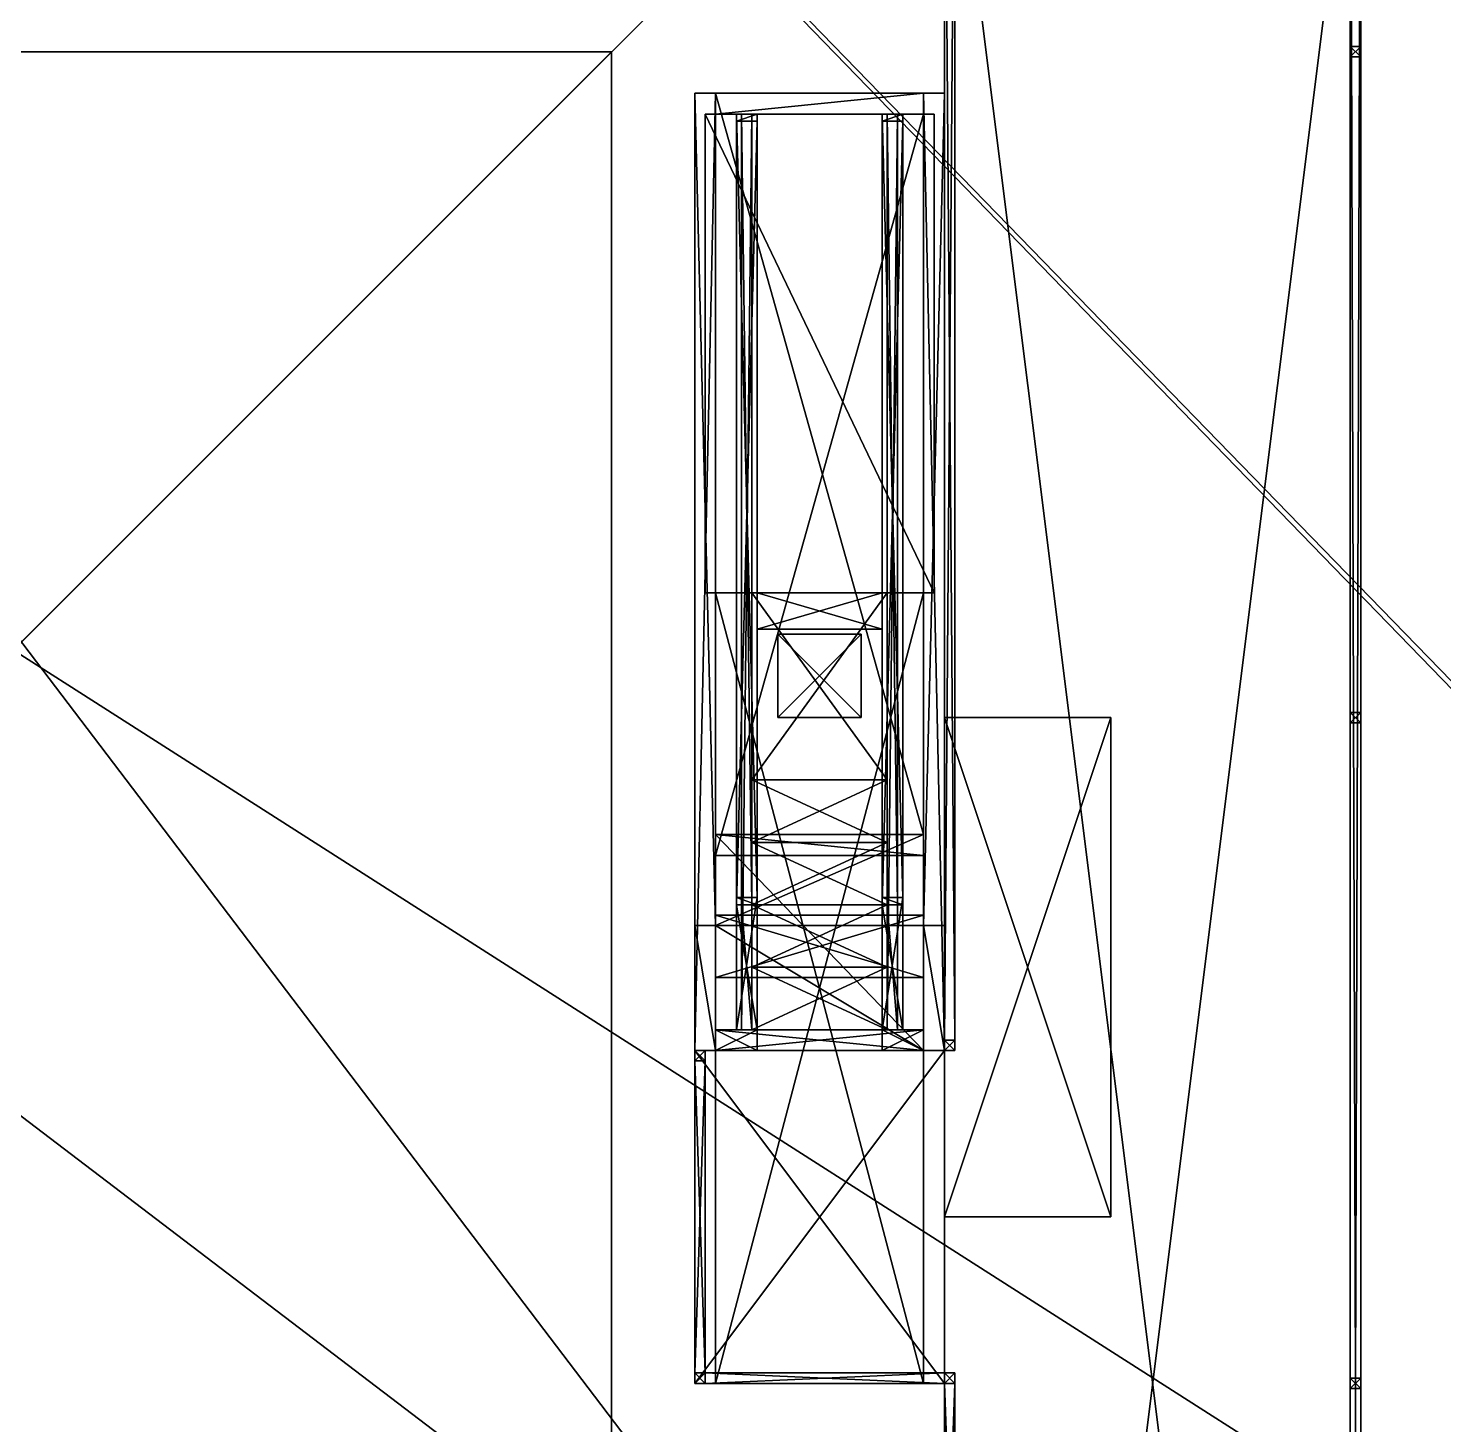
# Model space of a CAD drawing. Extents: x -6144 to 9632, y -5120 to 9632.
# Drawn here: x -736 to -192, y -2576 to -2039 of the extents above; entities that cross this region are included whole.
import ezdxf

# ---------------------------------------------------------------- set-up
doc = ezdxf.new("R2010")
doc.units = 0

msp = doc.modelspace()

# ---------------------------------------------------------------- meshes
at = {"layer": 'OBJECT001', "color": 50}
mesh = msp.add_polyface(dxfattribs=at)
corners = [(-2233, -1429, 4992), (-2233, -1429, -10688), (-2155, -1351, -10688), (-2155, -1351, 4992), (-2155, -3769, 4992), (-2155, -3769, -10688), (-2233, -3691, -10688), (-2233, -3691, 4992), (185, -3691, 4992), (185, -3691, -10688), (107, -3769, -10688), (107, -3769, 4992), (107, -1351, 4992), (107, -1351, -10688), (185, -1429, -10688), (185, -1429, 4992)]
mesh.append_faces([[corners[k] for k in face] for face in [(1, 3, 0), (5, 7, 4), (9, 11, 8), (13, 15, 12), (6, 0, 7), (14, 8, 15), (10, 4, 11), (2, 12, 3), (1, 13, 2), (11, 15, 8)]], dxfattribs={"vtx0": -1})
mesh.append_faces([[corners[k] for k in face] for face in [(1, 5, 10), (1, 10, 9), (1, 9, 14), (1, 14, 13), (11, 7, 0), (11, 0, 3), (11, 3, 12), (11, 12, 15)]], dxfattribs={"vtx0": -1, "vtx2": -1})
mesh.append_faces([[corners[k] for k in face] for face in [(1, 2, 3), (5, 6, 7), (9, 10, 11), (13, 14, 15), (6, 1, 0), (14, 9, 8), (10, 5, 4), (2, 13, 12), (1, 6, 5), (11, 4, 7)]], dxfattribs={"vtx2": -1})
at = {"layer": 'OBJECT094', "color": 50}
mesh = msp.add_polyface(dxfattribs=at)
corners = [(-392, -2349, 5389), (-472, -2349, 5389), (-472, -2432, 5389), (-392, -2432, 5389), (-472, -2432, 5389.105957), (-472, -2384, 5424), (-392, -2384, 5424), (-392, -2432, 5389.109863)]
mesh.append_faces([[corners[k] for k in face] for face in [(1, 3, 0), (5, 7, 4), (0, 5, 1), (1, 4, 2), (3, 6, 0), (2, 7, 3)]], dxfattribs={"vtx0": -1})
mesh.append_faces([[corners[k] for k in face] for face in [(1, 2, 3), (5, 6, 7), (0, 6, 5), (1, 5, 4), (3, 7, 6), (2, 4, 7)]], dxfattribs={"vtx2": -1})
at = {"layer": 'OBJECT095', "color": 50}
mesh = msp.add_polyface(dxfattribs=at)
corners = [(-480, -2432, 5389.105469), (-480, -2432, 5104), (-480, -2064, 5104), (-480, -2384, 5424), (-472, -2064, 5104), (-472, -2432, 5104), (-472, -2432, 5389.109375), (-472, -2384, 5424)]
mesh.append_faces([[corners[k] for k in face] for face in [(1, 3, 0), (5, 7, 4), (5, 0, 6), (1, 4, 2), (3, 6, 0), (2, 7, 3)]], dxfattribs={"vtx0": -1})
mesh.append_faces([[corners[k] for k in face] for face in [(1, 2, 3), (5, 6, 7), (5, 1, 0), (1, 5, 4), (3, 7, 6), (2, 4, 7)]], dxfattribs={"vtx2": -1})
at = {"layer": 'OBJECT096', "color": 50}
mesh = msp.add_polyface(dxfattribs=at)
corners = [(-384, -2064, 5104), (-392, -2064, 5104), (-392, -2432, 5104), (-384, -2432, 5104), (-392, -2432, 5389.106445), (-392, -2384, 5424), (-384, -2384, 5424), (-384, -2432, 5389.110352)]
mesh.append_faces([[corners[k] for k in face] for face in [(1, 3, 0), (5, 7, 4), (0, 5, 1), (1, 4, 2), (3, 6, 0), (2, 7, 3)]], dxfattribs={"vtx0": -1})
mesh.append_faces([[corners[k] for k in face] for face in [(1, 2, 3), (5, 6, 7), (0, 6, 5), (1, 5, 4), (3, 7, 6), (2, 4, 7)]], dxfattribs={"vtx2": -1})
at = {"layer": 'OBJECT097', "color": 50}
mesh = msp.add_polyface(dxfattribs=at)
corners = [(-472, -2072, 5104), (-472, -2064, 5104), (-472, -2349, 5389), (-472, -2357, 5389), (-392, -2064, 5104), (-392, -2072, 5104), (-392, -2357, 5389), (-392, -2349, 5389)]
mesh.append_faces([[corners[k] for k in face] for face in [(1, 3, 0), (5, 7, 4), (0, 4, 1), (2, 6, 3), (1, 7, 2), (5, 3, 6)]], dxfattribs={"vtx0": -1})
mesh.append_faces([[corners[k] for k in face] for face in [(1, 2, 3), (5, 6, 7), (0, 5, 4), (2, 7, 6), (1, 4, 7), (5, 0, 3)]], dxfattribs={"vtx2": -1})
at = {"layer": 'OBJECT098', "color": 50}
mesh = msp.add_polyface(dxfattribs=at)
corners = [(-388, -2072, 5104), (-476, -2072, 5104), (-476, -2256, 5104), (-388, -2256, 5104), (-476, -2256, 5288), (-388, -2256, 5288)]
mesh.append_faces([[corners[k] for k in face] for face in [(1, 4, 2), (0, 3, 5)]])
mesh.append_faces([[corners[k] for k in face] for face in [(1, 3, 0), (1, 5, 4), (2, 5, 3)]], dxfattribs={"vtx0": -1})
mesh.append_faces([[corners[k] for k in face] for face in [(1, 2, 3), (1, 0, 5), (2, 4, 5)]], dxfattribs={"vtx2": -1})
at = {"layer": 'OBJECT099', "color": 50}
mesh = msp.add_polyface(dxfattribs=at)
corners = [(-472, -2432, 5280), (-472, -2432, 5104), (-472, -2424, 5104), (-472, -2424, 5280), (-392, -2424, 5280), (-392, -2424, 5104), (-392, -2432, 5104), (-392, -2432, 5280)]
mesh.append_faces([[corners[k] for k in face] for face in [(1, 3, 0), (5, 7, 4), (6, 0, 7), (2, 4, 3), (1, 5, 2), (3, 7, 0)]], dxfattribs={"vtx0": -1})
mesh.append_faces([[corners[k] for k in face] for face in [(1, 2, 3), (5, 6, 7), (6, 1, 0), (2, 5, 4), (1, 6, 5), (3, 4, 7)]], dxfattribs={"vtx2": -1})
at = {"layer": 'OBJECT1001', "color": 50}
mesh = msp.add_polyface(dxfattribs=at)
corners = [(-458, -2376, 5248), (-458, -2376, 5224), (-458, -2352, 5224), (-458, -2352, 5248), (-406, -2352, 5248), (-406, -2352, 5224), (-406, -2376, 5224), (-406, -2376, 5248)]
mesh.append_faces([[corners[k] for k in face] for face in [(1, 3, 0), (5, 7, 4), (6, 0, 7), (2, 4, 3), (1, 5, 2), (3, 7, 0)]], dxfattribs={"vtx0": -1})
mesh.append_faces([[corners[k] for k in face] for face in [(1, 2, 3), (5, 6, 7), (6, 1, 0), (2, 5, 4), (1, 6, 5), (3, 4, 7)]], dxfattribs={"vtx2": -1})
at = {"layer": 'OBJECT1013', "color": 50}
mesh = msp.add_polyface(dxfattribs=at)
corners = [(-464, -2424, 5326), (-464, -2424, 5324), (-464, -2373.236816, 5324), (-464, -2376, 5326), (-456, -2373.242188, 5324), (-456, -2424, 5324), (-456, -2424, 5326), (-456, -2376, 5326)]
mesh.append_faces([[corners[k] for k in face] for face in [(1, 3, 0), (5, 7, 4), (5, 0, 6), (1, 4, 2), (3, 6, 0), (2, 7, 3)]], dxfattribs={"vtx0": -1})
mesh.append_faces([[corners[k] for k in face] for face in [(1, 2, 3), (5, 6, 7), (5, 1, 0), (1, 5, 4), (3, 7, 6), (2, 4, 7)]], dxfattribs={"vtx2": -1})
at = {"layer": 'OBJECT1065', "color": 50}
mesh = msp.add_polyface(dxfattribs=at)
corners = [(-384, -2428, 5312), (-384, -2428, 5280), (-384, -1920, 5280), (-384, -1920, 5312), (-380, -1920, 5312), (-380, -1920, 5280), (-380, -2428, 5280), (-380, -2428, 5312)]
mesh.append_faces([[corners[k] for k in face] for face in [(1, 3, 0), (5, 7, 4), (6, 0, 7), (2, 4, 3), (1, 5, 2), (3, 7, 0)]], dxfattribs={"vtx0": -1})
mesh.append_faces([[corners[k] for k in face] for face in [(1, 2, 3), (5, 6, 7), (6, 1, 0), (2, 5, 4), (1, 6, 5), (3, 4, 7)]], dxfattribs={"vtx2": -1})
at = {"layer": 'OBJECT1176', "color": 50}
mesh = msp.add_polyface(dxfattribs=at)
corners = [(-480, -2556, 5104), (-480, -2560, 5104), (-476, -2560, 5104), (-476, -2556, 5104), (-480, -2560, 5316), (-480, -2556, 5316), (-476, -2556, 5316), (-476, -2560, 5316)]
mesh.append_faces([[corners[k] for k in face] for face in [(1, 3, 0), (5, 7, 4), (0, 4, 1), (2, 6, 3), (1, 7, 2), (3, 5, 0)]], dxfattribs={"vtx0": -1})
mesh.append_faces([[corners[k] for k in face] for face in [(1, 2, 3), (5, 6, 7), (0, 5, 4), (2, 7, 6), (1, 4, 7), (3, 6, 5)]], dxfattribs={"vtx2": -1})
at = {"layer": 'OBJECT1178', "color": 50}
mesh = msp.add_polyface(dxfattribs=at)
corners = [(-476, -2560, 5312), (-476, -2560, 5280), (-476, -2556, 5280), (-476, -2556, 5312), (-384, -2556, 5312), (-384, -2556, 5280), (-384, -2560, 5280), (-384, -2560, 5312)]
mesh.append_faces([[corners[k] for k in face] for face in [(1, 3, 0), (5, 7, 4), (6, 0, 7), (2, 4, 3), (1, 5, 2), (3, 7, 0)]], dxfattribs={"vtx0": -1})
mesh.append_faces([[corners[k] for k in face] for face in [(1, 2, 3), (5, 6, 7), (6, 1, 0), (2, 5, 4), (1, 6, 5), (3, 4, 7)]], dxfattribs={"vtx2": -1})
at = {"layer": 'OBJECT1181', "color": 50}
mesh = msp.add_polyface(dxfattribs=at)
corners = [(-480, -2436, 5316), (-480, -2436, 5280), (-480, -2432, 5280), (-480, -2432, 5316), (-476, -2432, 5316), (-476, -2432, 5280), (-476, -2436, 5280), (-476, -2436, 5316)]
mesh.append_faces([[corners[k] for k in face] for face in [(1, 3, 0), (5, 7, 4), (6, 0, 7), (2, 4, 3), (1, 5, 2), (3, 7, 0)]], dxfattribs={"vtx0": -1})
mesh.append_faces([[corners[k] for k in face] for face in [(1, 2, 3), (5, 6, 7), (6, 1, 0), (2, 5, 4), (1, 6, 5), (3, 4, 7)]], dxfattribs={"vtx2": -1})
at = {"layer": 'OBJECT1236', "color": 50}
mesh = msp.add_polyface(dxfattribs=at)
corners = [(-472, -2432, 5389), (-472, -2432, 5376), (-472, -2424, 5376), (-472, -2424, 5389), (-392, -2424, 5389), (-392, -2424, 5376), (-392, -2432, 5376), (-392, -2432, 5389)]
mesh.append_faces([[corners[k] for k in face] for face in [(1, 3, 0), (5, 7, 4), (6, 0, 7), (2, 4, 3), (1, 5, 2), (3, 7, 0)]], dxfattribs={"vtx0": -1})
mesh.append_faces([[corners[k] for k in face] for face in [(1, 2, 3), (5, 6, 7), (6, 1, 0), (2, 5, 4), (1, 6, 5), (3, 4, 7)]], dxfattribs={"vtx2": -1})
at = {"layer": 'OBJECT1237', "color": 50}
mesh = msp.add_polyface(dxfattribs=at)
corners = [(-476, -2556, 5280), (-480, -2556, 5280), (-480, -2556, 5312), (-476, -2556, 5312), (-480, -2436, 5280), (-476, -2436, 5280), (-476, -2436, 5312), (-480, -2436, 5312)]
mesh.append_faces([[corners[k] for k in face] for face in [(1, 3, 0), (5, 7, 4), (4, 0, 5), (2, 6, 3), (1, 7, 2), (5, 3, 6)]], dxfattribs={"vtx0": -1})
mesh.append_faces([[corners[k] for k in face] for face in [(1, 2, 3), (5, 6, 7), (4, 1, 0), (2, 7, 6), (1, 4, 7), (5, 0, 3)]], dxfattribs={"vtx2": -1})
at = {"layer": 'OBJECT1251', "color": 50}
mesh = msp.add_polyface(dxfattribs=at)
corners = [(-228, -2046, 5104), (-228, -2050, 5104), (-224, -2050, 5104), (-224, -2046, 5104), (-228, -2050, 5316), (-228, -2046, 5316), (-224, -2046, 5316), (-224, -2050, 5316)]
mesh.append_faces([[corners[k] for k in face] for face in [(1, 3, 0), (5, 7, 4), (0, 4, 1), (2, 6, 3), (1, 7, 2), (3, 5, 0)]], dxfattribs={"vtx0": -1})
mesh.append_faces([[corners[k] for k in face] for face in [(1, 2, 3), (5, 6, 7), (0, 5, 4), (2, 7, 6), (1, 4, 7), (3, 6, 5)]], dxfattribs={"vtx2": -1})
at = {"layer": 'OBJECT1271', "color": 50}
mesh = msp.add_polyface(dxfattribs=at)
corners = [(-408, -2074.757813, 5106), (-408, -2072, 5106), (-408, -2373.242188, 5324), (-408, -2376, 5324), (-400, -2072, 5106), (-400, -2074.757813, 5106), (-400, -2376, 5324), (-400, -2373.23877, 5324)]
mesh.append_faces([[corners[k] for k in face] for face in [(1, 3, 0), (5, 7, 4), (0, 4, 1), (2, 6, 3), (3, 5, 0), (1, 7, 2)]], dxfattribs={"vtx0": -1})
mesh.append_faces([[corners[k] for k in face] for face in [(1, 2, 3), (5, 6, 7), (0, 5, 4), (2, 7, 6), (3, 6, 5), (1, 4, 7)]], dxfattribs={"vtx2": -1})
at = {"layer": 'OBJECT1282', "color": 50}
mesh = msp.add_polyface(dxfattribs=at)
corners = [(-392, -2432, 5280), (-408, -2432, 5280), (-408, -2432, 5376), (-392, -2432, 5376), (-408, -2424, 5280), (-392, -2424, 5280), (-392, -2424, 5376), (-408, -2424, 5376)]
mesh.append_faces([[corners[k] for k in face] for face in [(1, 3, 0), (5, 7, 4), (4, 0, 5), (2, 6, 3), (1, 7, 2), (5, 3, 6)]], dxfattribs={"vtx0": -1})
mesh.append_faces([[corners[k] for k in face] for face in [(1, 2, 3), (5, 6, 7), (4, 1, 0), (2, 7, 6), (1, 4, 7), (5, 0, 3)]], dxfattribs={"vtx2": -1})
at = {"layer": 'OBJECT1308', "color": 50}
mesh = msp.add_polyface(dxfattribs=at)
corners = [(-462, -2424, 5324), (-462, -2424, 5104), (-462, -2072, 5104), (-462, -2376, 5324), (-458, -2072, 5104), (-458, -2424, 5104), (-458, -2424, 5324), (-458, -2376, 5324)]
mesh.append_faces([[corners[k] for k in face] for face in [(1, 3, 0), (5, 7, 4), (5, 0, 6), (1, 4, 2), (3, 6, 0), (2, 7, 3)]], dxfattribs={"vtx0": -1})
mesh.append_faces([[corners[k] for k in face] for face in [(1, 2, 3), (5, 6, 7), (5, 1, 0), (1, 5, 4), (3, 7, 6), (2, 4, 7)]], dxfattribs={"vtx2": -1})
at = {"layer": 'OBJECT1309', "color": 50}
mesh = msp.add_polyface(dxfattribs=at)
corners = [(-458, -2376, 5240), (-458, -2400, 5240), (-406, -2400, 5240), (-406, -2376, 5240), (-458, -2400, 5264), (-458, -2376, 5264), (-406, -2376, 5264), (-406, -2400, 5264)]
mesh.append_faces([[corners[k] for k in face] for face in [(1, 3, 0), (5, 7, 4), (0, 4, 1), (2, 6, 3), (1, 7, 2), (3, 5, 0)]], dxfattribs={"vtx0": -1})
mesh.append_faces([[corners[k] for k in face] for face in [(1, 2, 3), (5, 6, 7), (0, 5, 4), (2, 7, 6), (1, 4, 7), (3, 6, 5)]], dxfattribs={"vtx2": -1})
at = {"layer": 'OBJECT1316', "color": 50}
mesh = msp.add_polyface(dxfattribs=at)
corners = [(-458, -2424, 5280), (-458, -2424, 5256), (-458, -2400, 5256), (-458, -2400, 5280), (-406, -2400, 5280), (-406, -2400, 5256), (-406, -2424, 5256), (-406, -2424, 5280)]
mesh.append_faces([[corners[k] for k in face] for face in [(1, 3, 0), (5, 7, 4), (6, 0, 7), (2, 4, 3), (1, 5, 2), (3, 7, 0)]], dxfattribs={"vtx0": -1})
mesh.append_faces([[corners[k] for k in face] for face in [(1, 2, 3), (5, 6, 7), (6, 1, 0), (2, 5, 4), (1, 6, 5), (3, 4, 7)]], dxfattribs={"vtx2": -1})
at = {"layer": 'OBJECT1366', "color": 50}
mesh = msp.add_polyface(dxfattribs=at)
corners = [(-458, -2352, 5232), (-458, -2352, 5208), (-458, -2328, 5208), (-458, -2328, 5232), (-406, -2328, 5232), (-406, -2328, 5208), (-406, -2352, 5208), (-406, -2352, 5232)]
mesh.append_faces([[corners[k] for k in face] for face in [(1, 3, 0), (5, 7, 4), (6, 0, 7), (2, 4, 3), (1, 5, 2), (3, 7, 0)]], dxfattribs={"vtx0": -1})
mesh.append_faces([[corners[k] for k in face] for face in [(1, 2, 3), (5, 6, 7), (6, 1, 0), (2, 5, 4), (1, 6, 5), (3, 4, 7)]], dxfattribs={"vtx2": -1})
at = {"layer": 'OBJECT1422', "color": 50}
mesh = msp.add_polyface(dxfattribs=at)
corners = [(-384, -1920, 5312), (-380, -1920, 5312), (-380, -1920, 5316), (-384, -1920, 5316), (-384, -2428, 5312), (-380, -2428, 5312), (-384, -2428, 5316), (-380, -2428, 5316)]
mesh.append_faces([[corners[k] for k in face] for face in [(1, 3, 0), (0, 5, 1), (3, 7, 6), (0, 6, 4), (1, 7, 2), (4, 7, 5)]], dxfattribs={"vtx0": -1})
mesh.append_faces([[corners[k] for k in face] for face in [(1, 2, 3), (0, 4, 5), (3, 2, 7), (0, 3, 6), (1, 5, 7), (4, 6, 7)]], dxfattribs={"vtx2": -1})
at = {"layer": 'OBJECT1429', "color": 50}
mesh = msp.add_polyface(dxfattribs=at)
corners = [(-224, -1871, 5316), (-224, -1871, 5312), (-224, -3249, 5312), (-224, -3249, 5316), (-228, -3249, 5312), (-228, -3249, 5316), (-228, -1871, 5312), (-228, -1871, 5316)]
mesh.append_faces([[corners[k] for k in face] for face in [(1, 3, 0), (2, 5, 3), (1, 7, 6), (2, 6, 4), (0, 5, 7), (4, 7, 5)]], dxfattribs={"vtx0": -1})
mesh.append_faces([[corners[k] for k in face] for face in [(1, 2, 3), (2, 4, 5), (1, 0, 7), (2, 1, 6), (0, 3, 5), (4, 6, 7)]], dxfattribs={"vtx2": -1})
at = {"layer": 'OBJECT1472', "color": 50}
mesh = msp.add_polyface(dxfattribs=at)
corners = [(-406, -2424, 5324), (-406, -2424, 5104), (-406, -2072, 5104), (-406, -2376, 5324), (-402, -2072, 5104), (-402, -2424, 5104), (-402, -2424, 5324), (-402, -2376, 5324)]
mesh.append_faces([[corners[k] for k in face] for face in [(1, 3, 0), (5, 7, 4), (5, 0, 6), (1, 4, 2), (3, 6, 0), (2, 7, 3)]], dxfattribs={"vtx0": -1})
mesh.append_faces([[corners[k] for k in face] for face in [(1, 2, 3), (5, 6, 7), (5, 1, 0), (1, 5, 4), (3, 7, 6), (2, 4, 7)]], dxfattribs={"vtx2": -1})
at = {"layer": 'OBJECT1494', "color": 50}
mesh = msp.add_polyface(dxfattribs=at)
corners = [(-228, -2306, 5316), (-228, -2306, 5104), (-228, -2302, 5104), (-228, -2302, 5316), (-224, -2302, 5316), (-224, -2302, 5104), (-224, -2306, 5104), (-224, -2306, 5316)]
mesh.append_faces([[corners[k] for k in face] for face in [(1, 3, 0), (5, 7, 4), (6, 0, 7), (2, 4, 3), (1, 5, 2), (3, 7, 0)]], dxfattribs={"vtx0": -1})
mesh.append_faces([[corners[k] for k in face] for face in [(1, 2, 3), (5, 6, 7), (6, 1, 0), (2, 5, 4), (1, 6, 5), (3, 4, 7)]], dxfattribs={"vtx2": -1})
at = {"layer": 'OBJECT1496', "color": 50}
mesh = msp.add_polyface(dxfattribs=at)
corners = [(-480, -2436, 5312), (-480, -2556, 5312), (-476, -2556, 5312), (-476, -2436, 5312), (-480, -2556, 5316), (-480, -2436, 5316), (-476, -2436, 5316), (-476, -2556, 5316)]
mesh.append_faces([[corners[k] for k in face] for face in [(1, 3, 0), (5, 7, 4), (0, 4, 1), (2, 6, 3), (1, 7, 2), (3, 5, 0)]], dxfattribs={"vtx0": -1})
mesh.append_faces([[corners[k] for k in face] for face in [(1, 2, 3), (5, 6, 7), (0, 5, 4), (2, 7, 6), (1, 4, 7), (3, 6, 5)]], dxfattribs={"vtx2": -1})
at = {"layer": 'OBJECT1502', "color": 50}
mesh = msp.add_polyface(dxfattribs=at)
corners = [(-472, -2432, 5376), (-472, -2432, 5280), (-472, -2424, 5280), (-472, -2424, 5376), (-456, -2424, 5376), (-456, -2424, 5280), (-456, -2432, 5280), (-456, -2432, 5376)]
mesh.append_faces([[corners[k] for k in face] for face in [(1, 3, 0), (5, 7, 4), (6, 0, 7), (2, 4, 3), (1, 5, 2), (3, 7, 0)]], dxfattribs={"vtx0": -1})
mesh.append_faces([[corners[k] for k in face] for face in [(1, 2, 3), (5, 6, 7), (6, 1, 0), (2, 5, 4), (1, 6, 5), (3, 4, 7)]], dxfattribs={"vtx2": -1})
at = {"layer": 'OBJECT1511', "color": 50}
mesh = msp.add_polyface(dxfattribs=at)
corners = [(-228, -2562, 5316), (-228, -2562, 5104), (-228, -2558, 5104), (-228, -2558, 5316), (-224, -2558, 5316), (-224, -2558, 5104), (-224, -2562, 5104), (-224, -2562, 5316)]
mesh.append_faces([[corners[k] for k in face] for face in [(1, 3, 0), (5, 7, 4), (6, 0, 7), (2, 4, 3), (1, 5, 2), (3, 7, 0)]], dxfattribs={"vtx0": -1})
mesh.append_faces([[corners[k] for k in face] for face in [(1, 2, 3), (5, 6, 7), (6, 1, 0), (2, 5, 4), (1, 6, 5), (3, 4, 7)]], dxfattribs={"vtx2": -1})
at = {"layer": 'OBJECT1526', "color": 50}
mesh = msp.add_polyface(dxfattribs=at)
corners = [(-448, -2272, 5216), (-448, -2304, 5216), (-416, -2304, 5216), (-416, -2272, 5216), (-448, -2304, 5220), (-448, -2272, 5220), (-416, -2272, 5220), (-416, -2304, 5220)]
mesh.append_faces([[corners[k] for k in face] for face in [(1, 3, 0), (5, 7, 4), (0, 4, 1), (2, 6, 3), (1, 7, 2), (3, 5, 0)]], dxfattribs={"vtx0": -1})
mesh.append_faces([[corners[k] for k in face] for face in [(1, 2, 3), (5, 6, 7), (0, 5, 4), (2, 7, 6), (1, 4, 7), (3, 6, 5)]], dxfattribs={"vtx2": -1})
at = {"layer": 'OBJECT1587', "color": 50}
mesh = msp.add_polyface(dxfattribs=at)
corners = [(-384, -2432, 5316), (-384, -2432, 5280), (-384, -2428, 5280), (-384, -2428, 5316), (-380, -2428, 5316), (-380, -2428, 5280), (-380, -2432, 5280), (-380, -2432, 5316)]
mesh.append_faces([[corners[k] for k in face] for face in [(1, 3, 0), (5, 7, 4), (6, 0, 7), (2, 4, 3), (1, 5, 2), (3, 7, 0)]], dxfattribs={"vtx0": -1})
mesh.append_faces([[corners[k] for k in face] for face in [(1, 2, 3), (5, 6, 7), (6, 1, 0), (2, 5, 4), (1, 6, 5), (3, 4, 7)]], dxfattribs={"vtx2": -1})
at = {"layer": 'OBJECT1667', "color": 50}
mesh = msp.add_polyface(dxfattribs=at)
corners = [(-458, -2328, 5216), (-458, -2328, 5192), (-458, -2256, 5192), (-458, -2256, 5216), (-406, -2256, 5216), (-406, -2256, 5192), (-406, -2328, 5192), (-406, -2328, 5216)]
mesh.append_faces([[corners[k] for k in face] for face in [(1, 3, 0), (5, 7, 4), (6, 0, 7), (2, 4, 3), (1, 5, 2), (3, 7, 0)]], dxfattribs={"vtx0": -1})
mesh.append_faces([[corners[k] for k in face] for face in [(1, 2, 3), (5, 6, 7), (6, 1, 0), (2, 5, 4), (1, 6, 5), (3, 4, 7)]], dxfattribs={"vtx2": -1})
at = {"layer": 'OBJECT181', "color": 50}
mesh = msp.add_polyface(dxfattribs=at)
corners = [(-2304, -1280, -11360), (2304, -1280, -11360), (2304, -1280, -11328), (-2304, -1280, -11328), (-2304, -4224, -11360), (2304, -4224, -11360), (-2304, -4224, -11328), (2304, -4224, -11328)]
mesh.append_faces([[corners[k] for k in face] for face in [(1, 3, 0), (0, 5, 1), (3, 7, 6), (0, 6, 4), (1, 7, 2), (4, 7, 5)]], dxfattribs={"vtx0": -1})
mesh.append_faces([[corners[k] for k in face] for face in [(1, 2, 3), (0, 4, 5), (3, 2, 7), (0, 3, 6), (1, 5, 7), (4, 6, 7)]], dxfattribs={"vtx2": -1})
at = {"layer": 'OBJECT353', "color": 50}
mesh = msp.add_polyface(dxfattribs=at)
corners = [(-1536, -3072, 5104), (-1536, -2048, 5104), (-1152, -2432, 5168), (-1152, -2688, 5168), (-896, -2688, 5168), (-896, -2432, 5168), (-512, -2048, 5104), (-512, -3072, 5104)]
mesh.append_faces([[corners[k] for k in face] for face in [(1, 3, 0), (5, 7, 4), (0, 6, 1), (2, 4, 3), (3, 7, 0), (5, 1, 6)]], dxfattribs={"vtx0": -1})
mesh.append_faces([[corners[k] for k in face] for face in [(1, 2, 3), (5, 6, 7), (0, 7, 6), (2, 5, 4), (3, 4, 7), (5, 2, 1)]], dxfattribs={"vtx2": -1})
at = {"layer": 'OBJECT354', "color": 50}
mesh = msp.add_polyface(dxfattribs=at)
corners = [(-2155, -3691, 5104), (-2155, -3691, 4992), (-2155, -1429, 4992), (-2155, -1429, 5104), (107, -1429, 5104), (107, -1429, 4992), (107, -3691, 4992), (107, -3691, 5104)]
mesh.append_faces([[corners[k] for k in face] for face in [(1, 3, 0), (5, 7, 4), (6, 0, 7), (2, 4, 3), (1, 5, 2), (3, 7, 0)]], dxfattribs={"vtx0": -1})
mesh.append_faces([[corners[k] for k in face] for face in [(1, 2, 3), (5, 6, 7), (6, 1, 0), (2, 5, 4), (1, 6, 5), (3, 4, 7)]], dxfattribs={"vtx2": -1})
at = {"layer": 'OBJECT355', "color": 50}
mesh = msp.add_polyface(dxfattribs=at)
corners = [(-6144, -5120, 9664), (-6144, -5120, 9408), (-6144, 3840, 9408), (-6144, 3840, 9664), (2560, 3840, 9664), (2560, 3840, 9408), (2560, -5120, 9408), (2560, -5120, 9664)]
mesh.append_faces([[corners[k] for k in face] for face in [(1, 3, 0), (5, 7, 4), (6, 0, 7), (2, 4, 3), (1, 5, 2), (3, 7, 0)]], dxfattribs={"vtx0": -1})
mesh.append_faces([[corners[k] for k in face] for face in [(1, 2, 3), (5, 6, 7), (6, 1, 0), (2, 5, 4), (1, 6, 5), (3, 4, 7)]], dxfattribs={"vtx2": -1})
at = {"layer": 'OBJECT356', "color": 50}
mesh = msp.add_polyface(dxfattribs=at)
corners = [(2560, -5120, -11616), (-6144, -5120, -11616), (-6144, -5120, -11360), (2560, -5120, -11360), (-6144, 3840, -11616), (2560, 3840, -11616), (2560, 3840, -11360), (-6144, 3840, -11360)]
mesh.append_faces([[corners[k] for k in face] for face in [(1, 3, 0), (5, 7, 4), (4, 0, 5), (2, 6, 3), (1, 7, 2), (5, 3, 6)]], dxfattribs={"vtx0": -1})
mesh.append_faces([[corners[k] for k in face] for face in [(1, 2, 3), (5, 6, 7), (4, 1, 0), (2, 7, 6), (1, 4, 7), (5, 0, 3)]], dxfattribs={"vtx2": -1})
at = {"layer": 'OBJECT568', "color": 50}
mesh = msp.add_polyface(dxfattribs=at)
corners = [(-384, -3200, 5280), (-384, -3200, 5272), (-384, -1920, 5272), (-384, -1920, 5280), (-224, -1920, 5280), (-224, -1920, 5272), (-224, -3200, 5272), (-224, -3200, 5280)]
mesh.append_faces([[corners[k] for k in face] for face in [(1, 3, 0), (5, 7, 4), (6, 0, 7), (2, 4, 3), (1, 5, 2), (3, 7, 0)]], dxfattribs={"vtx0": -1})
mesh.append_faces([[corners[k] for k in face] for face in [(1, 2, 3), (5, 6, 7), (6, 1, 0), (2, 5, 4), (1, 6, 5), (3, 4, 7)]], dxfattribs={"vtx2": -1})
at = {"layer": 'OBJECT569', "color": 50}
mesh = msp.add_polyface(dxfattribs=at)
corners = [(-384, -2432, 5280), (-384, -2432, 5272), (-384, -2560, 5272), (-384, -2560, 5280), (-480, -2560, 5272), (-480, -2560, 5280), (-480, -2432, 5272), (-480, -2432, 5280)]
mesh.append_faces([[corners[k] for k in face] for face in [(1, 3, 0), (2, 5, 3), (1, 7, 6), (2, 6, 4), (0, 5, 7), (4, 7, 5)]], dxfattribs={"vtx0": -1})
mesh.append_faces([[corners[k] for k in face] for face in [(1, 2, 3), (2, 4, 5), (1, 0, 7), (2, 1, 6), (0, 3, 5), (4, 6, 7)]], dxfattribs={"vtx2": -1})
at = {"layer": 'OBJECT635', "color": 50}
mesh = msp.add_polyface(dxfattribs=at)
corners = [(-456, -2270, 5288), (-456, -2270, 5216), (-456, -2256, 5216), (-456, -2256, 5288), (-408, -2256, 5288), (-408, -2256, 5216), (-408, -2270, 5216), (-408, -2270, 5288)]
mesh.append_faces([[corners[k] for k in face] for face in [(1, 3, 0), (5, 7, 4), (6, 0, 7), (2, 4, 3), (1, 5, 2), (3, 7, 0)]], dxfattribs={"vtx0": -1})
mesh.append_faces([[corners[k] for k in face] for face in [(1, 2, 3), (5, 6, 7), (6, 1, 0), (2, 5, 4), (1, 6, 5), (3, 4, 7)]], dxfattribs={"vtx2": -1})
at = {"layer": 'OBJECT732', "color": 50}
mesh = msp.add_polyface(dxfattribs=at)
corners = [(-472, -2404, 5388), (-472, -2404, 5184), (-472, -2380, 5184), (-472, -2380, 5388), (-392, -2380, 5388), (-392, -2380, 5184), (-392, -2404, 5184), (-392, -2404, 5388)]
mesh.append_faces([[corners[k] for k in face] for face in [(1, 3, 0), (5, 7, 4), (6, 0, 7), (2, 4, 3), (1, 5, 2), (3, 7, 0)]], dxfattribs={"vtx0": -1})
mesh.append_faces([[corners[k] for k in face] for face in [(1, 2, 3), (5, 6, 7), (6, 1, 0), (2, 5, 4), (1, 6, 5), (3, 4, 7)]], dxfattribs={"vtx2": -1})
at = {"layer": 'OBJECT734', "color": 50}
mesh = msp.add_polyface(dxfattribs=at)
corners = [(-5888, -4864, -320), (-5888, -4864, -576), (-5888, 3584, -576), (-5888, 3584, -320), (2304, 3584, -320), (2304, 3584, -576), (2304, -4864, -576), (2304, -4864, -320)]
mesh.append_faces([[corners[k] for k in face] for face in [(1, 3, 0), (5, 7, 4), (6, 0, 7), (2, 4, 3), (1, 5, 2), (3, 7, 0)]], dxfattribs={"vtx0": -1})
mesh.append_faces([[corners[k] for k in face] for face in [(1, 2, 3), (5, 6, 7), (6, 1, 0), (2, 5, 4), (1, 6, 5), (3, 4, 7)]], dxfattribs={"vtx2": -1})
at = {"layer": 'OBJECT849', "color": 50}
mesh = msp.add_polyface(dxfattribs=at)
corners = [(-320, -2304, 5176), (-320, -2304, 5104), (-320, -2496, 5104), (-320, -2496, 5176), (-384, -2496, 5104), (-384, -2496, 5176), (-384, -2304, 5104), (-384, -2304, 5176)]
mesh.append_faces([[corners[k] for k in face] for face in [(1, 3, 0), (2, 5, 3), (1, 7, 6), (2, 6, 4), (0, 5, 7), (4, 7, 5)]], dxfattribs={"vtx0": -1})
mesh.append_faces([[corners[k] for k in face] for face in [(1, 2, 3), (2, 4, 5), (1, 0, 7), (2, 1, 6), (0, 3, 5), (4, 6, 7)]], dxfattribs={"vtx2": -1})
at = {"layer": 'OBJECT853', "color": 50}
mesh = msp.add_polyface(dxfattribs=at)
corners = [(-472, -2560, 5389), (-472, -2560, 5208), (-472, -2256, 5208), (-472, -2256, 5389), (-392, -2256, 5389), (-392, -2256, 5208), (-392, -2560, 5208), (-392, -2560, 5389)]
mesh.append_faces([[corners[k] for k in face] for face in [(1, 3, 0), (5, 7, 4), (6, 0, 7), (2, 4, 3), (1, 5, 2), (3, 7, 0)]], dxfattribs={"vtx0": -1})
mesh.append_faces([[corners[k] for k in face] for face in [(1, 2, 3), (5, 6, 7), (6, 1, 0), (2, 5, 4), (1, 6, 5), (3, 4, 7)]], dxfattribs={"vtx2": -1})
at = {"layer": 'OBJECT864', "color": 50}
mesh = msp.add_polyface(dxfattribs=at)
corners = [(-2368, -3264, -11263.597656), (-2368, -3264, -11327.597656), (-2368, -1216, -11327.597656), (-2368, -1216, -11263.599609), (320, -1216, -11263.597656), (320, -1216, -11327.597656), (320, -3264, -11327.597656), (320, -3264, -11263.599609)]
mesh.append_faces([[corners[k] for k in face] for face in [(1, 3, 0), (5, 7, 4), (6, 0, 7), (2, 4, 3), (1, 5, 2), (3, 7, 0)]], dxfattribs={"vtx0": -1})
mesh.append_faces([[corners[k] for k in face] for face in [(1, 2, 3), (5, 6, 7), (6, 1, 0), (2, 5, 4), (1, 6, 5), (3, 4, 7)]], dxfattribs={"vtx2": -1})
at = {"layer": 'OBJECT902', "color": 50}
mesh = msp.add_polyface(dxfattribs=at)
corners = [(-4608, -3584, -10496), (-4608, -3584, -11336), (-4608, 2816, -11336), (-4608, 2816, -10496), (256, 2816, -10496), (256, 2816, -11336), (256, -3584, -11336), (256, -3584, -10496)]
mesh.append_faces([[corners[k] for k in face] for face in [(1, 3, 0), (5, 7, 4), (6, 0, 7), (2, 4, 3), (1, 5, 2), (3, 7, 0)]], dxfattribs={"vtx0": -1})
mesh.append_faces([[corners[k] for k in face] for face in [(1, 2, 3), (5, 6, 7), (6, 1, 0), (2, 5, 4), (1, 6, 5), (3, 4, 7)]], dxfattribs={"vtx2": -1})
at = {"layer": 'OBJECT915', "color": 50}
mesh = msp.add_polyface(dxfattribs=at)
corners = [(-384, -2672, 5316), (-384, -2672, 5312), (-384, -2560, 5312), (-384, -2560, 5316), (-380, -2560, 5316), (-380, -2560, 5312), (-380, -2672, 5312), (-380, -2672, 5316)]
mesh.append_faces([[corners[k] for k in face] for face in [(1, 3, 0), (5, 7, 4), (6, 0, 7), (2, 4, 3), (1, 5, 2), (3, 7, 0)]], dxfattribs={"vtx0": -1})
mesh.append_faces([[corners[k] for k in face] for face in [(1, 2, 3), (5, 6, 7), (6, 1, 0), (2, 5, 4), (1, 6, 5), (3, 4, 7)]], dxfattribs={"vtx2": -1})
at = {"layer": 'OBJECT950', "color": 50}
mesh = msp.add_polyface(dxfattribs=at)
corners = [(-384, -2672, 5312), (-384, -2672, 5280), (-384, -2560, 5280), (-384, -2560, 5312), (-380, -2560, 5312), (-380, -2560, 5280), (-380, -2672, 5280), (-380, -2672, 5312)]
mesh.append_faces([[corners[k] for k in face] for face in [(1, 3, 0), (5, 7, 4), (6, 0, 7), (2, 4, 3), (1, 5, 2), (3, 7, 0)]], dxfattribs={"vtx0": -1})
mesh.append_faces([[corners[k] for k in face] for face in [(1, 2, 3), (5, 6, 7), (6, 1, 0), (2, 5, 4), (1, 6, 5), (3, 4, 7)]], dxfattribs={"vtx2": -1})
at = {"layer": 'OBJECT954', "color": 50}
mesh = msp.add_polyface(dxfattribs=at)
corners = [(-464, -2074.757813, 5106), (-464, -2072, 5106), (-464, -2373.242188, 5324), (-464, -2376, 5324), (-456, -2072, 5106), (-456, -2074.757813, 5106), (-456, -2376, 5324), (-456, -2373.23877, 5324)]
mesh.append_faces([[corners[k] for k in face] for face in [(1, 3, 0), (5, 7, 4), (0, 4, 1), (2, 6, 3), (3, 5, 0), (1, 7, 2)]], dxfattribs={"vtx0": -1})
mesh.append_faces([[corners[k] for k in face] for face in [(1, 2, 3), (5, 6, 7), (0, 5, 4), (2, 7, 6), (3, 6, 5), (1, 4, 7)]], dxfattribs={"vtx2": -1})
at = {"layer": 'OBJECT955', "color": 50}
mesh = msp.add_polyface(dxfattribs=at)
corners = [(-384, -2560, 5316), (-384, -2560, 5104), (-384, -2556, 5104), (-384, -2556, 5316), (-380, -2556, 5316), (-380, -2556, 5104), (-380, -2560, 5104), (-380, -2560, 5316)]
mesh.append_faces([[corners[k] for k in face] for face in [(1, 3, 0), (5, 7, 4), (6, 0, 7), (2, 4, 3), (1, 5, 2), (3, 7, 0)]], dxfattribs={"vtx0": -1})
mesh.append_faces([[corners[k] for k in face] for face in [(1, 2, 3), (5, 6, 7), (6, 1, 0), (2, 5, 4), (1, 6, 5), (3, 4, 7)]], dxfattribs={"vtx2": -1})
at = {"layer": 'OBJECT992', "color": 50}
mesh = msp.add_polyface(dxfattribs=at)
corners = [(-228, -1871, 5280), (-224, -1871, 5280), (-224, -1871, 5312), (-228, -1871, 5312), (-228, -3249, 5280), (-224, -3249, 5280), (-228, -3249, 5312), (-224, -3249, 5312)]
mesh.append_faces([[corners[k] for k in face] for face in [(1, 3, 0), (0, 5, 1), (3, 7, 6), (0, 6, 4), (1, 7, 2), (4, 7, 5)]], dxfattribs={"vtx0": -1})
mesh.append_faces([[corners[k] for k in face] for face in [(1, 2, 3), (0, 4, 5), (3, 2, 7), (0, 3, 6), (1, 5, 7), (4, 6, 7)]], dxfattribs={"vtx2": -1})
at = {"layer": 'OBJECT994', "color": 50}
mesh = msp.add_polyface(dxfattribs=at)
corners = [(-476, -2560, 5316), (-476, -2560, 5312), (-476, -2556, 5312), (-476, -2556, 5316), (-384, -2556, 5316), (-384, -2556, 5312), (-384, -2560, 5312), (-384, -2560, 5316)]
mesh.append_faces([[corners[k] for k in face] for face in [(1, 3, 0), (5, 7, 4), (6, 0, 7), (2, 4, 3), (1, 5, 2), (3, 7, 0)]], dxfattribs={"vtx0": -1})
mesh.append_faces([[corners[k] for k in face] for face in [(1, 2, 3), (5, 6, 7), (6, 1, 0), (2, 5, 4), (1, 6, 5), (3, 4, 7)]], dxfattribs={"vtx2": -1})
at = {"layer": 'OBJECT999', "color": 50}
mesh = msp.add_polyface(dxfattribs=at)
corners = [(-408, -2424, 5326), (-408, -2424, 5324), (-408, -2373.237305, 5324), (-408, -2376, 5326), (-400, -2373.242188, 5324), (-400, -2424, 5324), (-400, -2424, 5326), (-400, -2376, 5326)]
mesh.append_faces([[corners[k] for k in face] for face in [(1, 3, 0), (5, 7, 4), (5, 0, 6), (1, 4, 2), (3, 6, 0), (2, 7, 3)]], dxfattribs={"vtx0": -1})
mesh.append_faces([[corners[k] for k in face] for face in [(1, 2, 3), (5, 6, 7), (5, 1, 0), (1, 5, 4), (3, 7, 6), (2, 4, 7)]], dxfattribs={"vtx2": -1})

doc.saveas('drawing.dxf')
